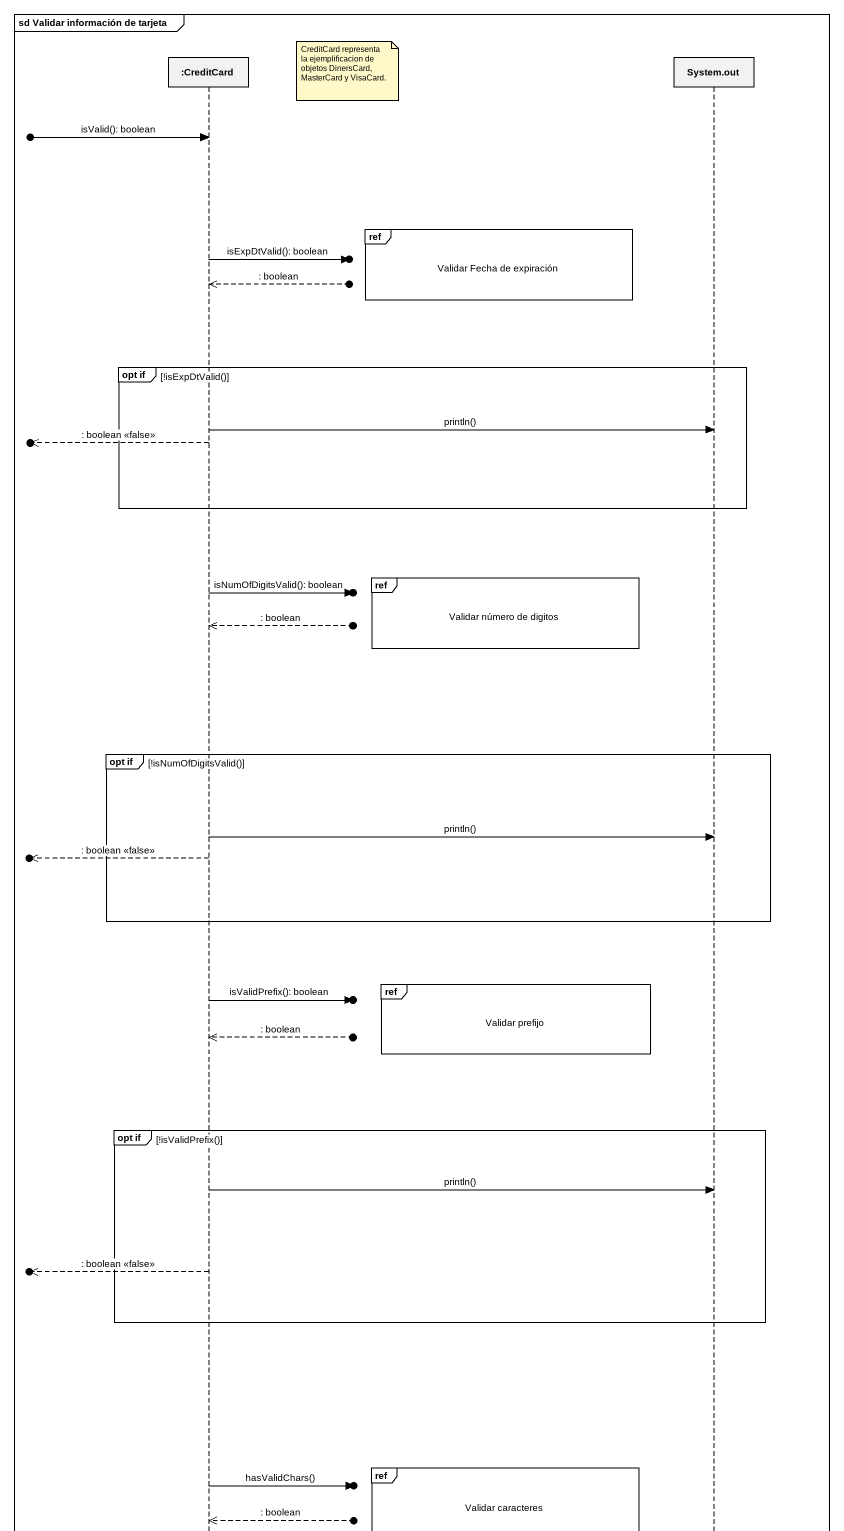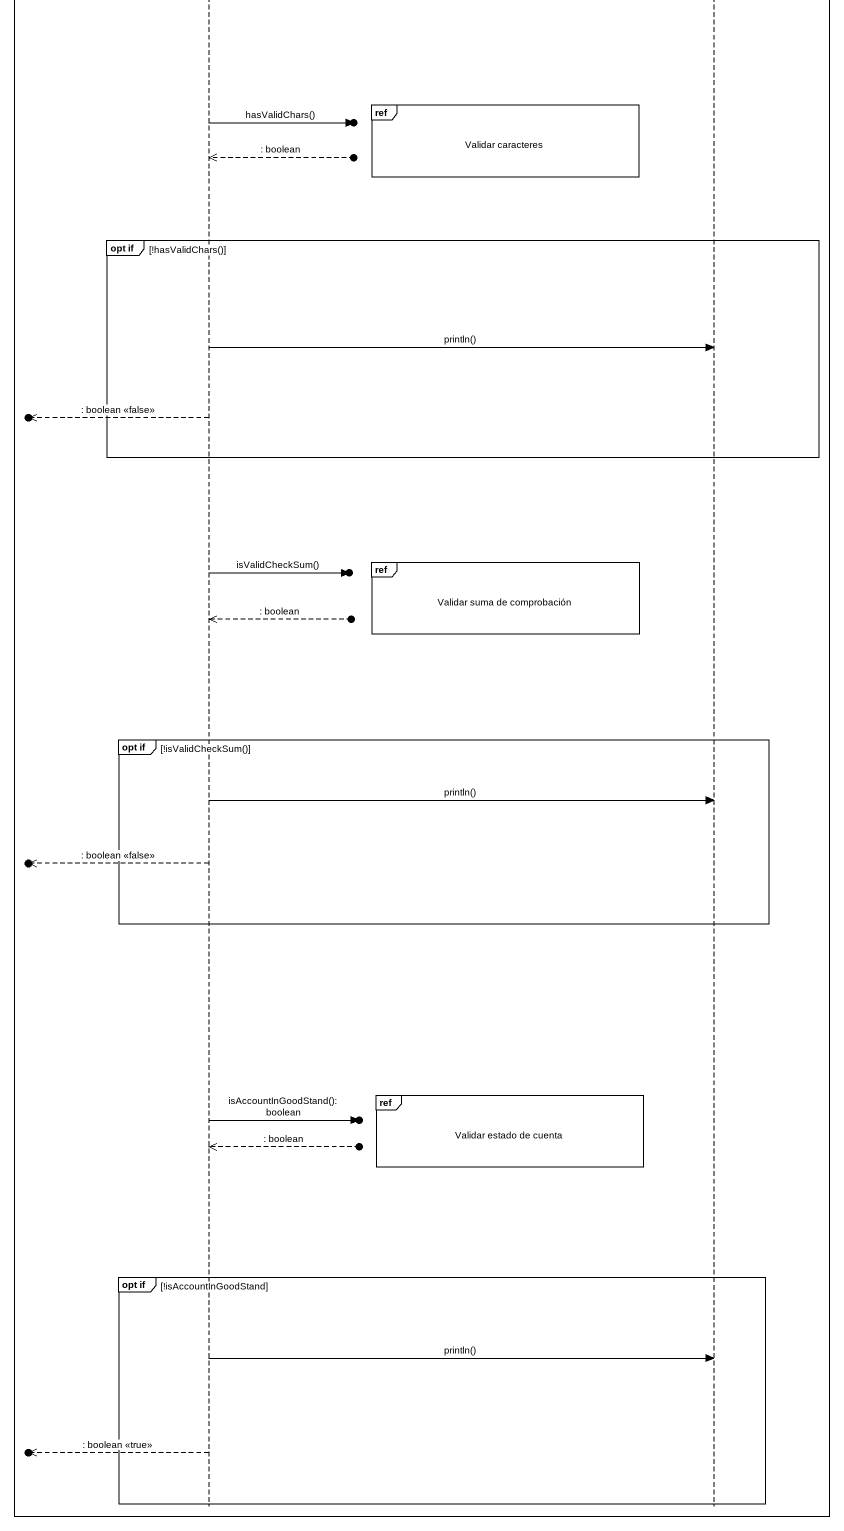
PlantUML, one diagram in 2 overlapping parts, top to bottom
@startuml
mainframe sd Validar información de tarjeta
hide footbox
participant ":CreditCard" as CreditCard
participant "System.out" as System_out

note right of CreditCard : CreditCard representa la ejemplificacion de objetos DinersCard, MasterCard y VisaCard.
[o-> CreditCard : isValid(): boolean
ref over System_out : Validar Fecha de expiración
CreditCard ->o] : isExpDtValid(): boolean
CreditCard <<--o] : : boolean
group opt if [!isExpDtValid()]
  CreditCard -> System_out : println()
  [o<<-- CreditCard : : boolean <<false>>
end
ref over System_out : Validar número de digitos
CreditCard ->o] : isNumOfDigitsValid(): boolean
CreditCard <<--o] : : boolean
group opt if [!isNumOfDigitsValid()]
  CreditCard -> System_out : println()
  [o<<-- CreditCard : : boolean <<false>>
end
ref over System_out : Validar prefijo
CreditCard ->o] : isValidPrefix(): boolean
CreditCard <<--o] : : boolean
group opt if [!isValidPrefix()]
  CreditCard -> System_out : println()
  [o<<-- CreditCard : : boolean <<false>>
end
ref over System_out : Validar caracteres
CreditCard ->o] : hasValidChars()
CreditCard <<--o] : : boolean
group opt if [!hasValidChars()]
  CreditCard -> System_out : println()
  [o<<-- CreditCard : : boolean <<false>>
end
ref over System_out : Validar suma de comprobación
CreditCard ->o] : isValidCheckSum()
CreditCard <<--o] : : boolean
group opt if [!isValidCheckSum()]
  CreditCard -> System_out : println()
  [o<<-- CreditCard : : boolean <<false>>
end
ref over System_out : Validar estado de cuenta
CreditCard ->o] : isAccountInGoodStand(): boolean
CreditCard <<--o] : : boolean
group opt if [!isAccountInGoodStand]
  CreditCard -> System_out : println()
  [o<<-- CreditCard : : boolean <<true>>
end
@enduml
